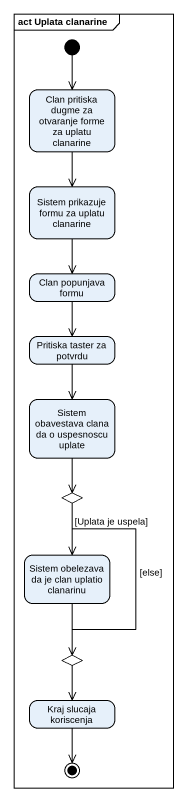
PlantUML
@startuml
mainframe act Uplata clanarine
hide empty description
state "Clan pritiska dugme za otvaranje forme za uplatu clanarine" as Clan_pritiska_dugme_za
state "Sistem prikazuje formu za uplatu clanarine" as Sistem_prikazuje_formu_za
state "Clan popunjava formu" as Clan_popunjava_formu
state "Pritiska taster za potvrdu" as Pritiska_taster_za_potvrdu
state "Sistem obavestava clana da o uspesnoscu uplate" as Sistem_obavestava_clana_da
state choice1 <<choice>>
state "Sistem obelezava da je clan uplatio clanarinu" as Sistem_obelezava_da_je_clan
state choice2 <<choice>>
state "Kraj slucaja koriscenja" as Kraj_slucaja_koriscenja
[*] --> Clan_pritiska_dugme_za
Clan_pritiska_dugme_za --> Sistem_prikazuje_formu_za
Sistem_prikazuje_formu_za --> Clan_popunjava_formu
Clan_popunjava_formu --> Pritiska_taster_za_potvrdu
Pritiska_taster_za_potvrdu --> Sistem_obavestava_clana_da
Sistem_obavestava_clana_da --> choice1
choice1 --> Sistem_obelezava_da_je_clan : [Uplata je uspela]
choice1 --> choice2 : [else]
Sistem_obelezava_da_je_clan --> choice2
choice2 --> Kraj_slucaja_koriscenja
Kraj_slucaja_koriscenja --> [*]
@enduml
